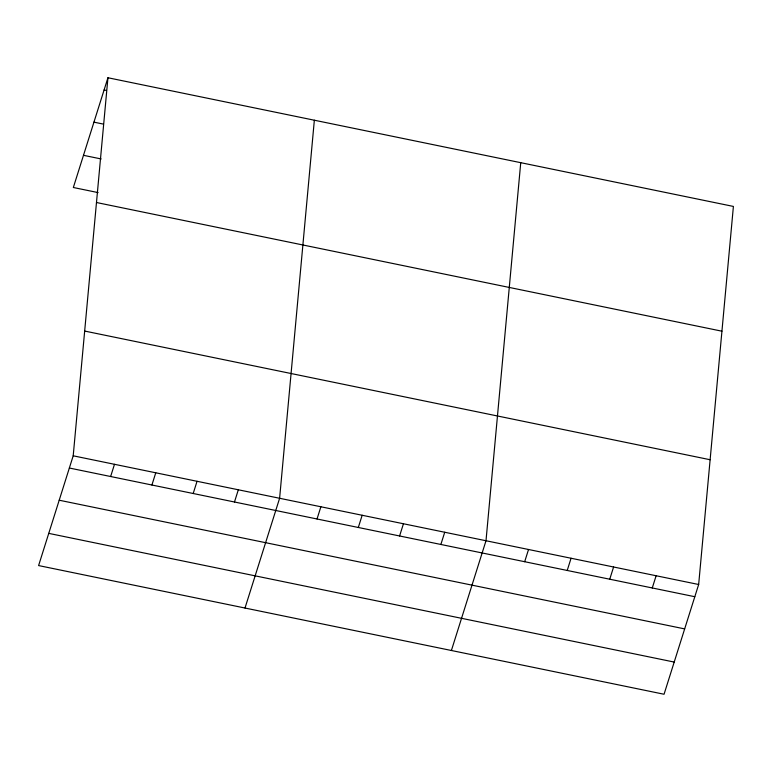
<?xml version="1.0" encoding="UTF-8"?>
<svg xmlns="http://www.w3.org/2000/svg" width="772" height="772" viewBox="0 0 772 772"><rect width="100%" height="100%" fill="white"/><g stroke="black" fill="none" stroke-linecap="round" stroke-linejoin="round"><path stroke-width="1.16" d="M73.205 455.808L107.945 77.75L733.4 206.433L698.66 584.5L664.055 694.25L38.6 565.567L73.205 455.808L698.66 584.5M314.349 120.22L279.609 498.278L245.004 608.027M520.743 162.68L486.003 540.747L451.398 650.497M107.945 77.75L73.34 187.5L98.112 192.595M110.637 476.517L114.488 464.3M151.91 485.019L155.761 472.802M193.193 493.511L197.043 481.294M234.476 502.003L238.326 489.786M317.031 518.987L320.882 506.77M358.314 527.479L362.164 515.262M399.587 535.971L403.447 523.754M440.87 544.472L444.72 532.255M524.68 561.717L528.531 549.49M567.217 570.46L571.068 558.243M609.745 579.212L613.595 566.995M652.272 587.965L656.123 575.748M104.095 89.967L106.449 90.449M93.943 122.15L103.38 124.099M83.492 155.317L101.18 158.955M96.481 202.515L721.936 331.198M84.669 331.053L710.124 459.736M69.355 468.025L694.81 596.717M59.203 500.217L684.658 628.9M48.752 533.375L674.197 662.067"/></g></svg>
